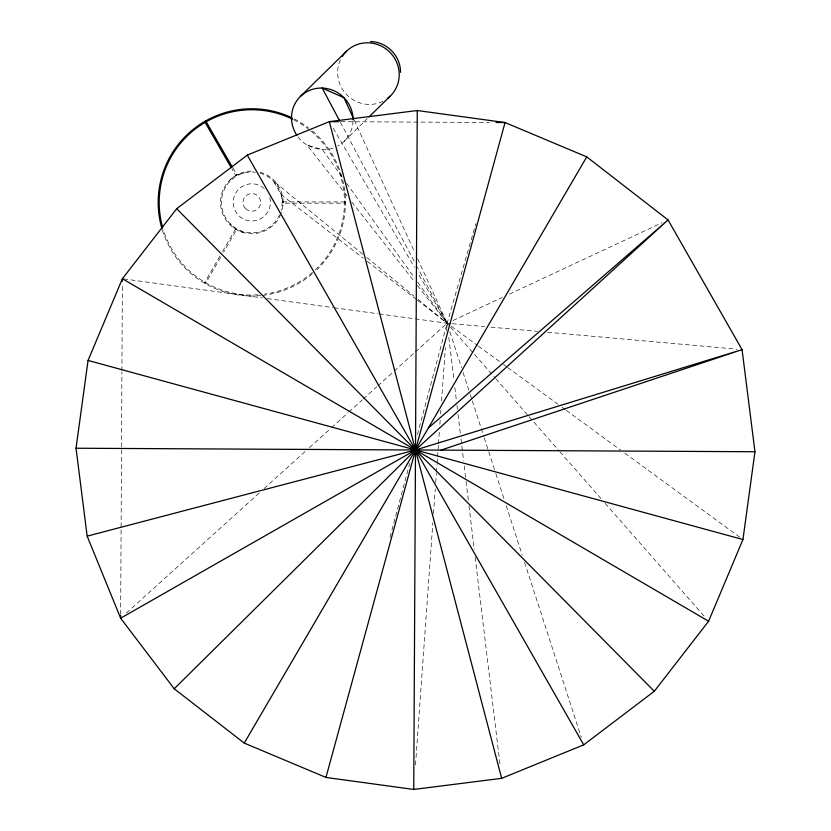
<?xml version="1.0" encoding="UTF-8"?>
<svg xmlns="http://www.w3.org/2000/svg" width="831" height="831" viewBox="0 0 831 831"><rect width="100%" height="100%" fill="white"/><g stroke="black" fill="none" stroke-linecap="round" stroke-linejoin="round"><path stroke-width="0.62" stroke-dasharray="4.16 3.12" d="M120.661 614.317L121.908 372.028M121.918 370.73L122.354 285.22M415.51 764.842L432.847 522.668M433.491 513.61L435.257 489.002M435.714 482.52L436.368 473.462M436.462 472.164L437.013 464.394M437.106 463.096L437.48 457.923M437.573 456.624L438.404 444.969M438.498 443.671L439.516 429.43M439.89 424.246L440.17 420.361M440.627 413.89L440.908 410.005M441.562 400.937L445.364 347.836M446.569 331.008L447.12 323.228L475.903 223.508M390.04 537.19L409.735 463.366M417.411 434.592L447.12 323.228L417.432 258.306M219.976 255.969L204.478 282.81L205.558 283.433L221.056 256.592M222.552 251.492L235.474 229.127L236.555 229.751L223.643 252.125M344.159 141.312L367.209 118.688M126.416 612.977L260.29 492.035M264.133 488.555L305.548 451.14M309.402 447.66L330.593 428.516M331.548 427.643L347.929 412.851M348.885 411.989L362.368 399.804M363.334 398.932L376.817 386.747M377.783 385.885L393.188 371.956M394.154 371.093L414.378 352.822M415.344 351.949L447.12 323.228L450.984 323.581M229.782 180.119L236.295 175.175L244.106 172.993M452.999 320.486L502.36 297.415M509.413 294.112L662.193 222.698M340.959 121.7L489.552 122.469M282.208 202.546L283.142 202.546L281.21 194.672L278.219 187.328L273.42 181.013A30.394 30.394 0 0 0 259.833 173.077M452.272 323.695L484.473 326.573M490.913 327.154L537.273 331.309M547.577 332.234L736.91 349.186M123.674 278.915L262.295 297.903M267.426 298.609L332.888 307.584M334.176 307.761L377.814 313.734M379.092 313.91L447.12 323.228L450.257 325.523M243.556 232.607L236.014 229.439L230.218 223.768M451.306 326.292L477.43 345.395M478.479 346.163L502.526 363.739M503.565 364.508L506.702 366.803M507.751 367.562L557.923 404.25M562.109 407.315L565.236 409.6M566.285 410.369L620.643 450.111M624.819 453.165L741.896 538.779M362.783 254.182L273.42 181.013L281.21 194.672L363.147 258.161M367.24 261.339L416.393 299.43M417.422 300.22L447.12 323.228L449.685 326.157M366.793 257.465L413.983 296.106M418.003 299.389L447.12 323.228L447.743 328.38M450.537 327.134L494.975 377.773M495.827 378.739L528.298 415.749M529.16 416.726L559.066 450.807M559.917 451.784L600.938 498.527M605.207 503.399L705.187 617.34M347.036 195.96L307.003 145.041A31.329 30.259 45.5 0 1 297.602 136.367M351.845 202.068L414.295 281.491M417.494 285.563L447.12 323.228L417.411 267.291M342.071 177.003L322.418 149.653L307.003 145.041L314.44 148.354L322.418 149.653A31.329 30.259 45.5 0 0 334.727 147.461M346.6 183.319L414.627 278.001M417.65 282.208L447.12 323.228L417.671 272.838M333.262 128.358L414.399 267.239M232.96 168.153L236.835 174.863L235.755 175.486L231.88 168.776M340.398 122.302L414.378 261.588M354.266 120.183L414.731 252.406M449.914 331.86L461.496 367.614M463.096 372.548L469.889 393.499M470.284 394.735L471.883 399.669M472.288 400.895L483.871 436.649M484.265 437.885L495.453 472.403M495.847 473.628L504.23 499.524M506.235 505.684L522.211 554.994M524.6 562.39L581.316 737.45M448.813 337.376L453.903 379.798M454.827 387.516L456.364 400.365M456.988 405.507L457.445 409.371M458.058 414.513L460.374 433.792M460.987 438.934L463.605 460.79M464.228 465.931L465.921 480.079M466.077 481.367L468.383 500.646M469.006 505.788L474.241 549.499M475.166 557.217L500.283 766.764M281.21 194.672A30.394 30.394 0 0 1 281.127 210.409M279.611 214.689A30.394 30.394 0 0 1 242.351 231.267A30.394 30.394 0 0 1 222.137 195.846A30.394 30.394 0 0 1 255.377 172.204M259.916 172.152A31.308 31.308 0 0 1 281.314 212.881M280.961 213.827A31.308 31.308 0 0 1 243.286 232.514A31.308 31.308 0 0 1 221.004 196.854A31.308 31.308 0 0 1 254.307 171.186M310.794 130.945A92.646 92.646 0 0 1 313.557 271.457M312.601 272.298A92.646 92.646 0 0 1 264.455 294.164M258.077 294.818A92.646 92.646 0 0 1 163.364 229.927M293.759 119.789A92.646 92.646 0 0 1 309.797 130.135M312.414 131.018A93.633 93.633 0 0 1 317.037 269.566M312.269 273.887A93.633 93.633 0 0 1 262.014 295.462M260.726 295.597A93.633 93.633 0 0 1 162.045 228.982M294.205 118.906A93.633 93.633 0 0 1 308.374 127.766M353.082 120.962A31.329 30.259 45.5 0 1 337.802 146.007M382.914 101.289A31.329 30.259 45.5 0 1 346.319 94.287A31.329 30.259 45.5 0 1 341.707 57.381M269.784 197.581A18.594 18.594 0 0 1 250.193 220.921A18.594 18.594 0 0 1 234.965 194.537A18.594 18.594 0 0 1 264.964 189.239M345.135 201.923L283.142 201.923L283.142 203.18L345.135 203.18L345.135 201.923M245.571 208.633A8.829 8.829 0 0 0 260.352 204.675A8.829 8.829 0 0 0 249.529 193.862A8.829 8.829 0 0 0 245.571 208.633"/><path stroke-width="1.25" d="M120.651 615.605L120.64 618.202L174.23 688.785L244.252 743.091L325.949 777.432L413.745 789.45L501.664 778.335L583.715 744.846L654.298 691.267L708.604 621.235L742.945 539.537L754.963 451.742L742.062 349.643L668.062 219.945L586.748 156.882L505.051 122.541L417.255 110.523L329.336 121.638L247.285 155.127L176.702 208.716L122.396 278.738L88.055 360.436L76.037 448.231L87.151 536.151L120.64 618.202L415.5 449.987L668.062 219.945L428.349 427.986M122.375 281.325L122.396 278.738L708.604 621.235M413.745 789.45L417.255 110.523M325.949 777.432L505.051 122.541L496.003 122.5M244.252 743.091L586.748 156.882M174.23 688.785L415.5 449.987L742.062 349.643L440.981 450.122M300.458 96.396L346.569 51.158M369.057 116.88L390.269 96.064M87.151 536.151L415.5 449.987M338.373 121.69L329.336 121.638L501.664 778.335M76.037 448.231L754.963 451.742M370.543 41.55C386.882 41.789 400.708 56.03 400.521 72.359M88.055 360.436L742.945 539.537M176.702 208.716L654.298 691.267M232.316 167.031L205.839 121.181L204.758 121.804L231.226 167.665M247.285 155.127L583.715 744.846M339.786 121.17L322.199 88.055L344.003 97.757L353.726 119.01M162.637 227.486A92.646 92.646 0 0 1 292.616 119.217M162.045 228.982A93.633 93.633 0 0 1 291.878 117.763M296.927 135.401A31.329 30.259 45.5 0 1 313.131 89.146A31.329 30.259 45.5 0 1 353.102 119.82M342.289 56.425A31.329 30.259 45.5 0 1 388.856 51.283A31.329 30.259 45.5 0 1 387.703 98.287"/></g></svg>
